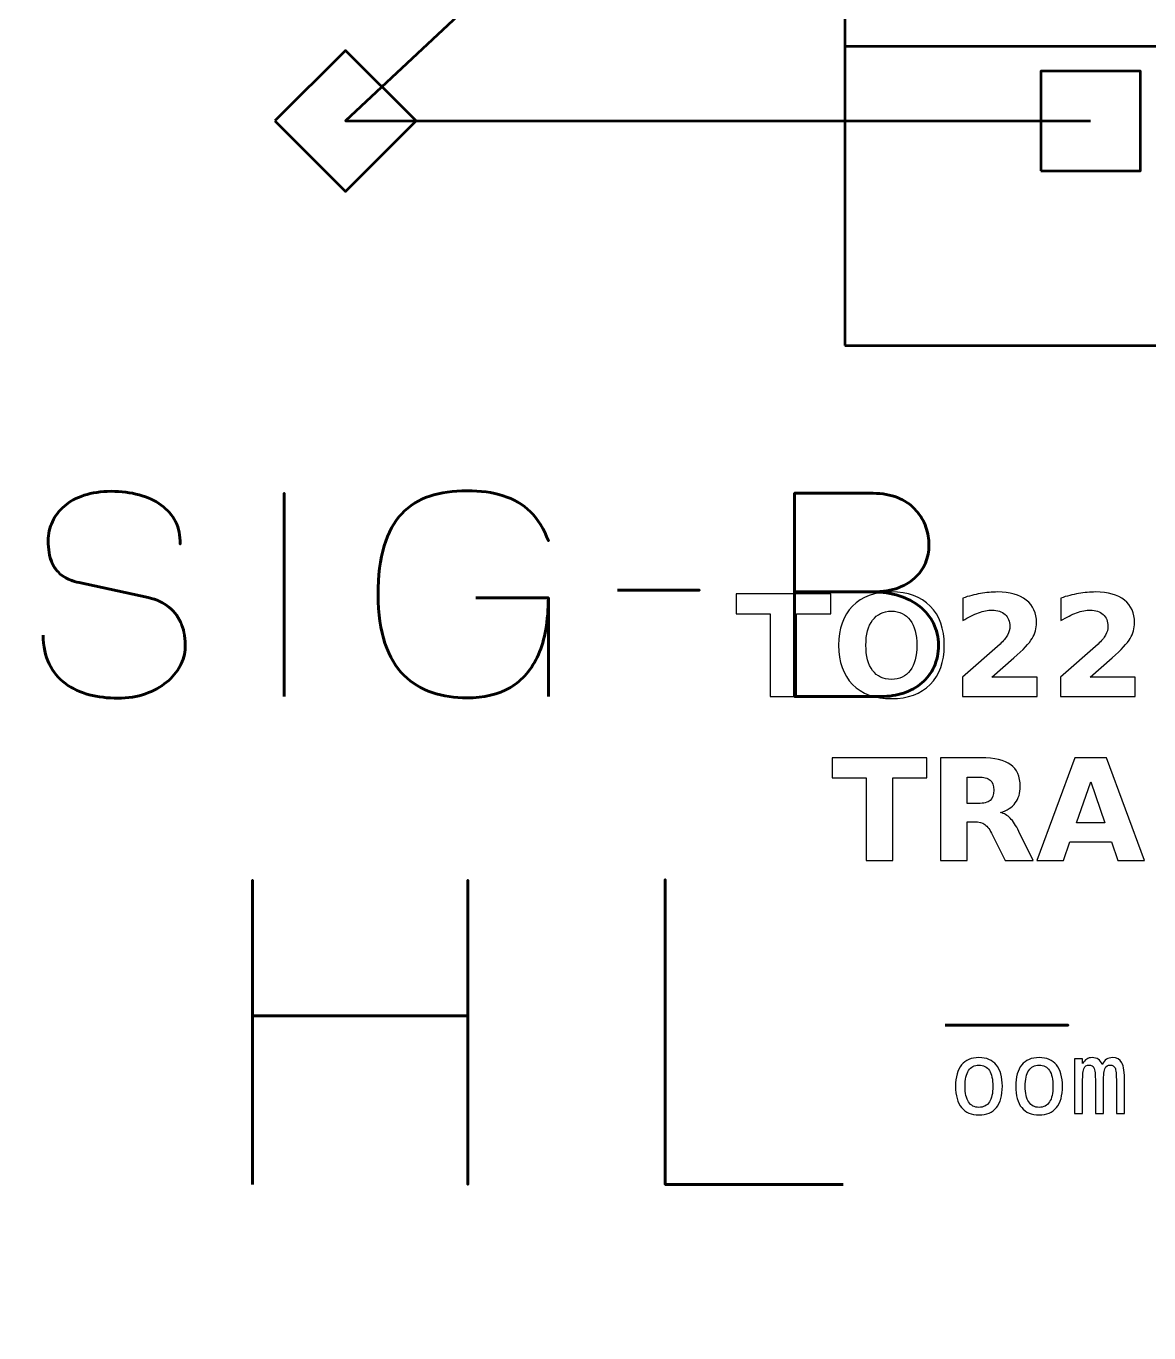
# Model space of a CAD drawing. Header units: centimetres. Extents: x -22.1 to 1.1, y -17.5 to -11.2.
# Drawn here: x -20.82 to -19.696, y -16.064 to -14.755 of the extents above; entities that cross this region are included whole.
import ezdxf

# ---------------------------------------------------------------- set-up
doc = ezdxf.new("R2010")
doc.units = ezdxf.units.CM
doc.header["$MEASUREMENT"] = 0
doc.layers.add('Layer 1', color=7, linetype='Continuous')

msp = doc.modelspace()

# ---------------------------------------------------------------- linework, layer by layer
at = {"layer": 'Layer 1', "lineweight": 53}
for points in [[(-20.00002, -15.075), (-19.00002, -15.075), (-19.00002, -14.625), (-20.00002, -14.625), (-20.00002, -15.075)], [(-19.804, -14.90001), (-19.704, -14.90001), (-19.704, -14.80001), (-19.804, -14.80001), (-19.804, -14.90001)]]:
    msp.add_lwpolyline(points, close=True, dxfattribs=at)
at = {"layer": 'Layer 1', "color": 253, "lineweight": 53}
for points, knots in [([(-22.15, -17), (-22.15, -17), (-22.15, -12.7), (-22.15, -12.7), (-22.15, -12.7), (-22.15, -12.42391), (-21.92609, -12.2), (-21.65, -12.2), (-21.65, -12.2), (-21.65, -12.2), (-17.35, -12.2), (-17.35, -12.2), (-17.35, -12.2), (-17.07391, -12.2), (-16.85, -12.42391), (-16.85, -12.7), (-16.85, -12.7), (-16.85, -12.7), (-16.85, -17), (-16.85, -17), (-16.85, -17), (-16.85, -17.27609), (-17.07391, -17.5), (-17.35, -17.5), (-17.35, -17.5), (-17.35, -17.5), (-21.65, -17.5), (-21.65, -17.5), (-21.65, -17.5), (-21.92609, -17.5), (-22.15, -17.27609), (-22.15, -17)], [0, 0, 0, 0, 0.125, 0.125, 0.125, 0.125, 0.25, 0.25, 0.25, 0.25, 0.375, 0.375, 0.375, 0.375, 0.5, 0.5, 0.5, 0.5, 0.625, 0.625, 0.625, 0.625, 0.75, 0.75, 0.75, 0.75, 0.875, 0.875, 0.875, 0.875, 1, 1, 1, 1]), ([(-20.57071, -14.84999), (-20.57071, -14.84999), (-20.5, -14.77928), (-20.5, -14.77928), (-20.5, -14.77928), (-20.5, -14.77928), (-20.42929, -14.84999), (-20.42929, -14.84999), (-20.42929, -14.84999), (-20.42929, -14.84999), (-20.5, -14.9207), (-20.5, -14.9207), (-20.5, -14.9207), (-20.5, -14.9207), (-20.57071, -14.84999), (-20.57071, -14.84999)], [0, 0, 0, 0, 0.25, 0.25, 0.25, 0.25, 0.5, 0.5, 0.5, 0.5, 0.75, 0.75, 0.75, 0.75, 1, 1, 1, 1]), ([(-20.8026, -15.3648), (-20.80251, -15.37604), (-20.80053, -15.38568), (-20.79658, -15.39372), (-20.79658, -15.39372), (-20.79268, -15.40172), (-20.78722, -15.40826), (-20.78035, -15.41334), (-20.78035, -15.41334), (-20.77344, -15.41837), (-20.76549, -15.42209), (-20.7565, -15.42449), (-20.7565, -15.42449), (-20.74757, -15.42684), (-20.73797, -15.42801), (-20.72781, -15.42801), (-20.72781, -15.42801), (-20.71756, -15.42797), (-20.70834, -15.42646), (-20.70011, -15.42359), (-20.70011, -15.42359), (-20.69192, -15.42072), (-20.68491, -15.41687), (-20.67903, -15.41202), (-20.67903, -15.41202), (-20.6732, -15.40718), (-20.66869, -15.40177), (-20.66549, -15.39575), (-20.66549, -15.39575), (-20.66229, -15.38973), (-20.6606, -15.38356), (-20.66036, -15.37721), (-20.66036, -15.37721), (-20.66008, -15.36889), (-20.6613, -15.36127), (-20.66398, -15.3544), (-20.66398, -15.3544), (-20.66666, -15.34753), (-20.6708, -15.3418), (-20.6764, -15.33709), (-20.6764, -15.33709), (-20.68195, -15.33239), (-20.68896, -15.3291), (-20.69733, -15.32726), (-20.69733, -15.32726), (-20.69733, -15.32726), (-20.76648, -15.3123), (-20.76648, -15.3123), (-20.76648, -15.3123), (-20.77297, -15.31094), (-20.77856, -15.30863), (-20.78317, -15.30544), (-20.78317, -15.30544), (-20.78778, -15.30219), (-20.79136, -15.29772), (-20.7938, -15.29198), (-20.7938, -15.29198), (-20.79625, -15.28629), (-20.79752, -15.27905), (-20.79752, -15.27025), (-20.79752, -15.27025), (-20.79752, -15.26357), (-20.79616, -15.25727), (-20.79338, -15.25134), (-20.79338, -15.25134), (-20.79065, -15.24542), (-20.78661, -15.2402), (-20.78129, -15.23559), (-20.78129, -15.23559), (-20.77598, -15.23102), (-20.76939, -15.22745), (-20.76158, -15.22486), (-20.76158, -15.22486), (-20.75373, -15.22223), (-20.74475, -15.22091), (-20.73459, -15.22086), (-20.73459, -15.22086), (-20.72438, -15.22086), (-20.71502, -15.22204), (-20.70646, -15.22439), (-20.70646, -15.22439), (-20.69794, -15.22674), (-20.69056, -15.23013), (-20.68435, -15.23465), (-20.68435, -15.23465), (-20.67814, -15.23916), (-20.67334, -15.24471), (-20.67005, -15.2512), (-20.67005, -15.2512), (-20.66676, -15.25774), (-20.66521, -15.26522), (-20.66544, -15.27364), (-20.66544, -15.27364), (-20.66521, -15.26522), (-20.66676, -15.25774), (-20.67005, -15.2512), (-20.67005, -15.2512), (-20.67334, -15.24471), (-20.67814, -15.23916), (-20.68435, -15.23465), (-20.68435, -15.23465), (-20.69056, -15.23013), (-20.69794, -15.22674), (-20.70646, -15.22439), (-20.70646, -15.22439), (-20.71502, -15.22204), (-20.72438, -15.22086), (-20.73459, -15.22086), (-20.73459, -15.22086), (-20.74475, -15.22091), (-20.75373, -15.22223), (-20.76158, -15.22486), (-20.76158, -15.22486), (-20.76939, -15.22745), (-20.77598, -15.23102), (-20.78129, -15.23559), (-20.78129, -15.23559), (-20.78661, -15.2402), (-20.79065, -15.24542), (-20.79338, -15.25134), (-20.79338, -15.25134), (-20.79616, -15.25727), (-20.79752, -15.26357), (-20.79752, -15.27025), (-20.79752, -15.27025), (-20.79752, -15.27905), (-20.7963, -15.28629), (-20.79395, -15.29194), (-20.79395, -15.29194), (-20.79155, -15.29763), (-20.78802, -15.30205), (-20.78341, -15.30529), (-20.78341, -15.30529), (-20.7788, -15.30849), (-20.77316, -15.31084), (-20.76648, -15.3123), (-20.76648, -15.3123), (-20.76648, -15.3123), (-20.69733, -15.32726), (-20.69733, -15.32726), (-20.69733, -15.32726), (-20.68877, -15.3291), (-20.68172, -15.33239), (-20.67617, -15.33709), (-20.67617, -15.33709), (-20.67057, -15.3418), (-20.66648, -15.34753), (-20.66384, -15.3544), (-20.66384, -15.3544), (-20.66126, -15.36127), (-20.66008, -15.36889), (-20.66036, -15.37721), (-20.66036, -15.37721), (-20.6606, -15.38356), (-20.66229, -15.38973), (-20.66549, -15.39575), (-20.66549, -15.39575), (-20.66869, -15.40177), (-20.6732, -15.40718), (-20.67903, -15.41202), (-20.67903, -15.41202), (-20.68491, -15.41687), (-20.69192, -15.42072), (-20.70011, -15.42359), (-20.70011, -15.42359), (-20.70834, -15.42646), (-20.71756, -15.42797), (-20.72781, -15.42801), (-20.72781, -15.42801), (-20.73797, -15.42801), (-20.74757, -15.42684), (-20.7565, -15.42449), (-20.7565, -15.42449), (-20.76549, -15.42209), (-20.77344, -15.41837), (-20.78035, -15.41334), (-20.78035, -15.41334), (-20.78722, -15.40826), (-20.79268, -15.40172), (-20.79658, -15.39372), (-20.79658, -15.39372), (-20.80053, -15.38568), (-20.80251, -15.37604), (-20.8026, -15.3648)], [0, 0, 0, 0, 0.0217391, 0.0217391, 0.0217391, 0.0217391, 0.0434783, 0.0434783, 0.0434783, 0.0434783, 0.0652174, 0.0652174, 0.0652174, 0.0652174, 0.0869565, 0.0869565, 0.0869565, 0.0869565, 0.1086957, 0.1086957, 0.1086957, 0.1086957, 0.1304348, 0.1304348, 0.1304348, 0.1304348, 0.1521739, 0.1521739, 0.1521739, 0.1521739, 0.173913, 0.173913, 0.173913, 0.173913, 0.1956522, 0.1956522, 0.1956522, 0.1956522, 0.2173913, 0.2173913, 0.2173913, 0.2173913, 0.2391304, 0.2391304, 0.2391304, 0.2391304, 0.2608696, 0.2608696, 0.2608696, 0.2608696, 0.2826087, 0.2826087, 0.2826087, 0.2826087, 0.3043478, 0.3043478, 0.3043478, 0.3043478, 0.326087, 0.326087, 0.326087, 0.326087, 0.3478261, 0.3478261, 0.3478261, 0.3478261, 0.3695652, 0.3695652, 0.3695652, 0.3695652, 0.3913043, 0.3913043, 0.3913043, 0.3913043, 0.4130435, 0.4130435, 0.4130435, 0.4130435, 0.4347826, 0.4347826, 0.4347826, 0.4347826, 0.4565217, 0.4565217, 0.4565217, 0.4565217, 0.4782609, 0.4782609, 0.4782609, 0.4782609, 0.5, 0.5, 0.5, 0.5, 0.5217391, 0.5217391, 0.5217391, 0.5217391, 0.5434783, 0.5434783, 0.5434783, 0.5434783, 0.5652174, 0.5652174, 0.5652174, 0.5652174, 0.5869565, 0.5869565, 0.5869565, 0.5869565, 0.6086957, 0.6086957, 0.6086957, 0.6086957, 0.6304348, 0.6304348, 0.6304348, 0.6304348, 0.6521739, 0.6521739, 0.6521739, 0.6521739, 0.673913, 0.673913, 0.673913, 0.673913, 0.6956522, 0.6956522, 0.6956522, 0.6956522, 0.7173913, 0.7173913, 0.7173913, 0.7173913, 0.7391304, 0.7391304, 0.7391304, 0.7391304, 0.7608696, 0.7608696, 0.7608696, 0.7608696, 0.7826087, 0.7826087, 0.7826087, 0.7826087, 0.8043478, 0.8043478, 0.8043478, 0.8043478, 0.826087, 0.826087, 0.826087, 0.826087, 0.8478261, 0.8478261, 0.8478261, 0.8478261, 0.8695652, 0.8695652, 0.8695652, 0.8695652, 0.8913043, 0.8913043, 0.8913043, 0.8913043, 0.9130435, 0.9130435, 0.9130435, 0.9130435, 0.9347826, 0.9347826, 0.9347826, 0.9347826, 0.9565217, 0.9565217, 0.9565217, 0.9565217, 0.9782609, 0.9782609, 0.9782609, 0.9782609, 1, 1, 1, 1]), ([(-20.5613, -15.42632), (-20.5613, -15.42632), (-20.5613, -15.22284), (-20.5613, -15.22284), (-20.5613, -15.22284), (-20.5613, -15.22284), (-20.5613, -15.42632), (-20.5613, -15.42632)], [0, 0, 0, 0, 0.5, 0.5, 0.5, 0.5, 1, 1, 1, 1]), ([(-20.36939, -15.32754), (-20.36939, -15.32754), (-20.29686, -15.32754), (-20.29686, -15.32754), (-20.29686, -15.32754), (-20.29695, -15.35064), (-20.30025, -15.36959), (-20.30683, -15.38436), (-20.30683, -15.38436), (-20.31342, -15.39918), (-20.32273, -15.41009), (-20.33486, -15.41719), (-20.33486, -15.41719), (-20.347, -15.42425), (-20.36139, -15.42778), (-20.37814, -15.42773), (-20.37814, -15.42773), (-20.3907, -15.42778), (-20.40236, -15.42604), (-20.41313, -15.42242), (-20.41313, -15.42242), (-20.42391, -15.41884), (-20.43336, -15.41301), (-20.44145, -15.40497), (-20.44145, -15.40497), (-20.44954, -15.39692), (-20.45589, -15.38629), (-20.46041, -15.37307), (-20.46041, -15.37307), (-20.46492, -15.35986), (-20.46723, -15.34363), (-20.46732, -15.32444), (-20.46732, -15.32444), (-20.46727, -15.30515), (-20.46525, -15.28888), (-20.46125, -15.27552), (-20.46125, -15.27552), (-20.45721, -15.26221), (-20.45137, -15.25148), (-20.44366, -15.24335), (-20.44366, -15.24335), (-20.43599, -15.23526), (-20.42663, -15.22938), (-20.41563, -15.22571), (-20.41563, -15.22571), (-20.40462, -15.22204), (-20.39216, -15.22025), (-20.37814, -15.2203), (-20.37814, -15.2203), (-20.36483, -15.22025), (-20.35288, -15.2219), (-20.34225, -15.22524), (-20.34225, -15.22524), (-20.33162, -15.22858), (-20.32249, -15.23394), (-20.31487, -15.24132), (-20.31487, -15.24132), (-20.30721, -15.24871), (-20.30123, -15.25845), (-20.29686, -15.27053), (-20.29686, -15.27053), (-20.30123, -15.25845), (-20.30721, -15.24871), (-20.31487, -15.24132), (-20.31487, -15.24132), (-20.32249, -15.23394), (-20.33162, -15.22858), (-20.34225, -15.22524), (-20.34225, -15.22524), (-20.35288, -15.2219), (-20.36483, -15.22025), (-20.37814, -15.2203), (-20.37814, -15.2203), (-20.39216, -15.22025), (-20.40462, -15.22204), (-20.41563, -15.22571), (-20.41563, -15.22571), (-20.42663, -15.22938), (-20.43599, -15.23526), (-20.44366, -15.24335), (-20.44366, -15.24335), (-20.45137, -15.25148), (-20.45721, -15.26221), (-20.46125, -15.27552), (-20.46125, -15.27552), (-20.46525, -15.28888), (-20.46727, -15.30515), (-20.46732, -15.32444), (-20.46732, -15.32444), (-20.46723, -15.34363), (-20.46492, -15.35986), (-20.46041, -15.37307), (-20.46041, -15.37307), (-20.45589, -15.38629), (-20.44954, -15.39692), (-20.44145, -15.40497), (-20.44145, -15.40497), (-20.43336, -15.41301), (-20.42391, -15.41884), (-20.41313, -15.42242), (-20.41313, -15.42242), (-20.40236, -15.42604), (-20.3907, -15.42778), (-20.37814, -15.42773), (-20.37814, -15.42773), (-20.36139, -15.42778), (-20.347, -15.42425), (-20.33486, -15.41719), (-20.33486, -15.41719), (-20.32273, -15.41009), (-20.31342, -15.39918), (-20.30683, -15.38436), (-20.30683, -15.38436), (-20.30025, -15.36959), (-20.29695, -15.35064), (-20.29686, -15.32754), (-20.29686, -15.32754), (-20.29686, -15.32754), (-20.36939, -15.32754), (-20.36939, -15.32754)], [0, 0, 0, 0, 0.0333333, 0.0333333, 0.0333333, 0.0333333, 0.0666667, 0.0666667, 0.0666667, 0.0666667, 0.1, 0.1, 0.1, 0.1, 0.1333333, 0.1333333, 0.1333333, 0.1333333, 0.1666667, 0.1666667, 0.1666667, 0.1666667, 0.2, 0.2, 0.2, 0.2, 0.2333333, 0.2333333, 0.2333333, 0.2333333, 0.2666667, 0.2666667, 0.2666667, 0.2666667, 0.3, 0.3, 0.3, 0.3, 0.3333333, 0.3333333, 0.3333333, 0.3333333, 0.3666667, 0.3666667, 0.3666667, 0.3666667, 0.4, 0.4, 0.4, 0.4, 0.4333333, 0.4333333, 0.4333333, 0.4333333, 0.4666667, 0.4666667, 0.4666667, 0.4666667, 0.5, 0.5, 0.5, 0.5, 0.5333333, 0.5333333, 0.5333333, 0.5333333, 0.5666667, 0.5666667, 0.5666667, 0.5666667, 0.6, 0.6, 0.6, 0.6, 0.6333333, 0.6333333, 0.6333333, 0.6333333, 0.6666667, 0.6666667, 0.6666667, 0.6666667, 0.7, 0.7, 0.7, 0.7, 0.7333333, 0.7333333, 0.7333333, 0.7333333, 0.7666667, 0.7666667, 0.7666667, 0.7666667, 0.8, 0.8, 0.8, 0.8, 0.8333333, 0.8333333, 0.8333333, 0.8333333, 0.8666667, 0.8666667, 0.8666667, 0.8666667, 0.9, 0.9, 0.9, 0.9, 0.9333333, 0.9333333, 0.9333333, 0.9333333, 0.9666667, 0.9666667, 0.9666667, 0.9666667, 1, 1, 1, 1]), ([(-20.05049, -15.32162), (-20.05049, -15.32162), (-19.97232, -15.32162), (-19.97232, -15.32162), (-19.97232, -15.32162), (-19.96216, -15.32157), (-19.9535, -15.32016), (-19.94621, -15.31738), (-19.94621, -15.31738), (-19.93897, -15.31465), (-19.93309, -15.31094), (-19.92852, -15.30628), (-19.92852, -15.30628), (-19.92396, -15.30163), (-19.92067, -15.29636), (-19.9186, -15.29053), (-19.9186, -15.29053), (-19.91658, -15.28474), (-19.91564, -15.27872), (-19.91587, -15.27251), (-19.91587, -15.27251), (-19.91615, -15.2663), (-19.91747, -15.26028), (-19.91982, -15.2544), (-19.91982, -15.2544), (-19.92213, -15.24852), (-19.92561, -15.24321), (-19.93017, -15.23846), (-19.93017, -15.23846), (-19.93473, -15.2337), (-19.94042, -15.22994), (-19.94734, -15.22717), (-19.94734, -15.22717), (-19.95425, -15.22434), (-19.96239, -15.22289), (-19.97175, -15.22284), (-19.97175, -15.22284), (-19.97175, -15.22284), (-20.05049, -15.22284), (-20.05049, -15.22284), (-20.05049, -15.22284), (-20.05049, -15.22284), (-20.05049, -15.42632), (-20.05049, -15.42632), (-20.05049, -15.42632), (-20.05049, -15.42632), (-19.96385, -15.42632), (-19.96385, -15.42632), (-19.96385, -15.42632), (-19.95576, -15.42632), (-19.94823, -15.42514), (-19.94127, -15.42284), (-19.94127, -15.42284), (-19.93431, -15.42049), (-19.92824, -15.41715), (-19.92297, -15.41268), (-19.92297, -15.41268), (-19.91775, -15.40826), (-19.91366, -15.4029), (-19.91074, -15.39655), (-19.91074, -15.39655), (-19.90783, -15.3902), (-19.90632, -15.383), (-19.90628, -15.37496), (-19.90628, -15.37496), (-19.90646, -15.36687), (-19.90816, -15.35957), (-19.9114, -15.35304), (-19.9114, -15.35304), (-19.91465, -15.3465), (-19.91916, -15.3409), (-19.925, -15.3362), (-19.925, -15.3362), (-19.93083, -15.33154), (-19.93779, -15.32792), (-19.94579, -15.32543), (-19.94579, -15.32543), (-19.95378, -15.32293), (-19.96263, -15.32166), (-19.97232, -15.32162), (-19.97232, -15.32162), (-19.96263, -15.32166), (-19.95378, -15.32293), (-19.94579, -15.32543), (-19.94579, -15.32543), (-19.93779, -15.32792), (-19.93083, -15.33154), (-19.925, -15.3362), (-19.925, -15.3362), (-19.91916, -15.3409), (-19.91465, -15.3465), (-19.9114, -15.35304), (-19.9114, -15.35304), (-19.90816, -15.35957), (-19.90646, -15.36687), (-19.90628, -15.37496), (-19.90628, -15.37496), (-19.90632, -15.383), (-19.90783, -15.3902), (-19.91074, -15.39655), (-19.91074, -15.39655), (-19.91366, -15.4029), (-19.91775, -15.40826), (-19.92297, -15.41268), (-19.92297, -15.41268), (-19.92824, -15.41715), (-19.93431, -15.42049), (-19.94127, -15.42284), (-19.94127, -15.42284), (-19.94823, -15.42514), (-19.95576, -15.42632), (-19.96385, -15.42632), (-19.96385, -15.42632), (-19.96385, -15.42632), (-20.05049, -15.42632), (-20.05049, -15.42632), (-20.05049, -15.42632), (-20.05049, -15.42632), (-20.05049, -15.22284), (-20.05049, -15.22284), (-20.05049, -15.22284), (-20.05049, -15.22284), (-19.97175, -15.22284), (-19.97175, -15.22284), (-19.97175, -15.22284), (-19.96239, -15.22289), (-19.95425, -15.22434), (-19.94734, -15.22717), (-19.94734, -15.22717), (-19.94042, -15.22994), (-19.93473, -15.2337), (-19.93017, -15.23846), (-19.93017, -15.23846), (-19.92561, -15.24321), (-19.92213, -15.24852), (-19.91982, -15.2544), (-19.91982, -15.2544), (-19.91747, -15.26028), (-19.91615, -15.2663), (-19.91587, -15.27251), (-19.91587, -15.27251), (-19.91564, -15.27872), (-19.91658, -15.28474), (-19.9186, -15.29053), (-19.9186, -15.29053), (-19.92067, -15.29636), (-19.92396, -15.30163), (-19.92852, -15.30628), (-19.92852, -15.30628), (-19.93309, -15.31094), (-19.93897, -15.31465), (-19.94621, -15.31738), (-19.94621, -15.31738), (-19.9535, -15.32016), (-19.96216, -15.32157), (-19.97232, -15.32162), (-19.97232, -15.32162), (-19.97232, -15.32162), (-20.05049, -15.32162), (-20.05049, -15.32162)], [0, 0, 0, 0, 0.025, 0.025, 0.025, 0.025, 0.05, 0.05, 0.05, 0.05, 0.075, 0.075, 0.075, 0.075, 0.1, 0.1, 0.1, 0.1, 0.125, 0.125, 0.125, 0.125, 0.15, 0.15, 0.15, 0.15, 0.175, 0.175, 0.175, 0.175, 0.2, 0.2, 0.2, 0.2, 0.225, 0.225, 0.225, 0.225, 0.25, 0.25, 0.25, 0.25, 0.275, 0.275, 0.275, 0.275, 0.3, 0.3, 0.3, 0.3, 0.325, 0.325, 0.325, 0.325, 0.35, 0.35, 0.35, 0.35, 0.375, 0.375, 0.375, 0.375, 0.4, 0.4, 0.4, 0.4, 0.425, 0.425, 0.425, 0.425, 0.45, 0.45, 0.45, 0.45, 0.475, 0.475, 0.475, 0.475, 0.5, 0.5, 0.5, 0.5, 0.525, 0.525, 0.525, 0.525, 0.55, 0.55, 0.55, 0.55, 0.575, 0.575, 0.575, 0.575, 0.6, 0.6, 0.6, 0.6, 0.625, 0.625, 0.625, 0.625, 0.65, 0.65, 0.65, 0.65, 0.675, 0.675, 0.675, 0.675, 0.7, 0.7, 0.7, 0.7, 0.725, 0.725, 0.725, 0.725, 0.75, 0.75, 0.75, 0.75, 0.775, 0.775, 0.775, 0.775, 0.8, 0.8, 0.8, 0.8, 0.825, 0.825, 0.825, 0.825, 0.85, 0.85, 0.85, 0.85, 0.875, 0.875, 0.875, 0.875, 0.9, 0.9, 0.9, 0.9, 0.925, 0.925, 0.925, 0.925, 0.95, 0.95, 0.95, 0.95, 0.975, 0.975, 0.975, 0.975, 1, 1, 1, 1]), ([(-20.22772, -15.31992), (-20.22772, -15.31992), (-20.14559, -15.31992), (-20.14559, -15.31992), (-20.14559, -15.31992), (-20.14559, -15.31992), (-20.22772, -15.31992), (-20.22772, -15.31992)], [0, 0, 0, 0, 0.5, 0.5, 0.5, 0.5, 1, 1, 1, 1]), ([(-20.29686, -15.42632), (-20.29686, -15.42632), (-20.29686, -15.32754), (-20.29686, -15.32754), (-20.29686, -15.32754), (-20.29686, -15.32754), (-20.29686, -15.42632), (-20.29686, -15.42632)], [0, 0, 0, 0, 0.5, 0.5, 0.5, 0.5, 1, 1, 1, 1]), ([(-20.59303, -15.91494), (-20.59303, -15.91494), (-20.59303, -15.74603), (-20.59303, -15.74603), (-20.59303, -15.74603), (-20.59303, -15.74603), (-20.37756, -15.74603), (-20.37756, -15.74603), (-20.37756, -15.74603), (-20.37756, -15.74603), (-20.37756, -15.91494), (-20.37756, -15.91494), (-20.37756, -15.91494), (-20.37756, -15.91494), (-20.37756, -15.61014), (-20.37756, -15.61014), (-20.37756, -15.61014), (-20.37756, -15.61014), (-20.37756, -15.74603), (-20.37756, -15.74603), (-20.37756, -15.74603), (-20.37756, -15.74603), (-20.59303, -15.74603), (-20.59303, -15.74603), (-20.59303, -15.74603), (-20.59303, -15.74603), (-20.59303, -15.61014), (-20.59303, -15.61014), (-20.59303, -15.61014), (-20.59303, -15.61014), (-20.59303, -15.91494), (-20.59303, -15.91494)], [0, 0, 0, 0, 0.125, 0.125, 0.125, 0.125, 0.25, 0.25, 0.25, 0.25, 0.375, 0.375, 0.375, 0.375, 0.5, 0.5, 0.5, 0.5, 0.625, 0.625, 0.625, 0.625, 0.75, 0.75, 0.75, 0.75, 0.875, 0.875, 0.875, 0.875, 1, 1, 1, 1]), ([(-20.00164, -15.91494), (-20.00164, -15.91494), (-20.17986, -15.91494), (-20.17986, -15.91494), (-20.17986, -15.91494), (-20.17986, -15.91494), (-20.17986, -15.60972), (-20.17986, -15.60972), (-20.17986, -15.60972), (-20.17986, -15.60972), (-20.17986, -15.91494), (-20.17986, -15.91494), (-20.17986, -15.91494), (-20.17986, -15.91494), (-20.00164, -15.91494), (-20.00164, -15.91494)], [0, 0, 0, 0, 0.25, 0.25, 0.25, 0.25, 0.5, 0.5, 0.5, 0.5, 0.75, 0.75, 0.75, 0.75, 1, 1, 1, 1]), ([(-19.89962, -15.75534), (-19.89962, -15.75534), (-19.77643, -15.75534), (-19.77643, -15.75534), (-19.77643, -15.75534), (-19.77643, -15.75534), (-19.89962, -15.75534), (-19.89962, -15.75534)], [0, 0, 0, 0, 0.5, 0.5, 0.5, 0.5, 1, 1, 1, 1])]:
    msp.add_open_spline(points, degree=3, knots=knots, dxfattribs=at)
at = {"layer": 'Layer 1', "color": 1, "lineweight": 53}
msp.add_open_spline([(-20.36679, -14.72499), (-20.36679, -14.72499), (-20.5, -14.84999), (-20.5, -14.84999), (-20.5, -14.84999), (-20.5, -14.84999), (-19.754, -14.85001), (-19.754, -14.85001)], degree=3, knots=[0, 0, 0, 0, 0.5, 0.5, 0.5, 0.5, 1, 1, 1, 1], dxfattribs=at)
at = {"layer": 'Layer 1', "lineweight": 53}
msp.add_open_spline([(-20.00002, -14.775), (-20.00002, -14.775), (-19.00002, -14.775), (-19.00002, -14.775)], degree=3, dxfattribs=at)
at = {"layer": 'Layer 1', "color": 250}
for points, knots in [([(-19.95348, -15.32166), (-19.93695, -15.32166), (-19.92399, -15.32639), (-19.91463, -15.33587), (-19.91463, -15.33587), (-19.90525, -15.34532), (-19.90057, -15.35837), (-19.90057, -15.37505), (-19.90057, -15.37505), (-19.90057, -15.39168), (-19.90525, -15.40473), (-19.91463, -15.41418), (-19.91463, -15.41418), (-19.92399, -15.42366), (-19.93695, -15.42839), (-19.95348, -15.42839), (-19.95348, -15.42839), (-19.96997, -15.42839), (-19.9829, -15.42366), (-19.99231, -15.41418), (-19.99231, -15.41418), (-20.00169, -15.40473), (-20.0064, -15.39168), (-20.0064, -15.37505), (-20.0064, -15.37505), (-20.0064, -15.35837), (-20.00169, -15.34532), (-19.99231, -15.33587), (-19.99231, -15.33587), (-19.9829, -15.32639), (-19.96997, -15.32166), (-19.95348, -15.32166)], [0, 0, 0, 0, 0.125, 0.125, 0.125, 0.125, 0.25, 0.25, 0.25, 0.25, 0.375, 0.375, 0.375, 0.375, 0.5, 0.5, 0.5, 0.5, 0.625, 0.625, 0.625, 0.625, 0.75, 0.75, 0.75, 0.75, 0.875, 0.875, 0.875, 0.875, 1, 1, 1, 1]), ([(-19.8528, -15.40689), (-19.8528, -15.40689), (-19.80752, -15.40689), (-19.80752, -15.40689), (-19.80752, -15.40689), (-19.80752, -15.40689), (-19.80752, -15.42639), (-19.80752, -15.42639), (-19.80752, -15.42639), (-19.80752, -15.42639), (-19.88229, -15.42639), (-19.88229, -15.42639), (-19.88229, -15.42639), (-19.88229, -15.42639), (-19.88229, -15.40689), (-19.88229, -15.40689), (-19.88229, -15.40689), (-19.88229, -15.40689), (-19.84473, -15.37376), (-19.84473, -15.37376), (-19.84473, -15.37376), (-19.84137, -15.37072), (-19.8389, -15.36776), (-19.8373, -15.36487), (-19.8373, -15.36487), (-19.83568, -15.36197), (-19.83488, -15.35896), (-19.83488, -15.35583), (-19.83488, -15.35583), (-19.83488, -15.35101), (-19.8365, -15.34713), (-19.83974, -15.34419), (-19.83974, -15.34419), (-19.84297, -15.34125), (-19.84727, -15.3398), (-19.85266, -15.3398), (-19.85266, -15.3398), (-19.85679, -15.3398), (-19.86131, -15.34069), (-19.86623, -15.34245), (-19.86623, -15.34245), (-19.87114, -15.34422), (-19.87641, -15.34685), (-19.88201, -15.35033), (-19.88201, -15.35033), (-19.88201, -15.35033), (-19.88201, -15.32773), (-19.88201, -15.32773), (-19.88201, -15.32773), (-19.87603, -15.32576), (-19.87013, -15.32425), (-19.8643, -15.32322), (-19.8643, -15.32322), (-19.85846, -15.32218), (-19.85275, -15.32166), (-19.84713, -15.32166), (-19.84713, -15.32166), (-19.83483, -15.32166), (-19.82526, -15.32437), (-19.81844, -15.3298), (-19.81844, -15.3298), (-19.81162, -15.33521), (-19.80821, -15.34276), (-19.80821, -15.35247), (-19.80821, -15.35247), (-19.80821, -15.35807), (-19.80966, -15.36329), (-19.81256, -15.36814), (-19.81256, -15.36814), (-19.81545, -15.37298), (-19.82154, -15.37947), (-19.83081, -15.38761), (-19.83081, -15.38761), (-19.83081, -15.38761), (-19.8528, -15.40689), (-19.8528, -15.40689)], [0, 0, 0, 0, 0.0526316, 0.0526316, 0.0526316, 0.0526316, 0.1052632, 0.1052632, 0.1052632, 0.1052632, 0.1578947, 0.1578947, 0.1578947, 0.1578947, 0.2105263, 0.2105263, 0.2105263, 0.2105263, 0.2631579, 0.2631579, 0.2631579, 0.2631579, 0.3157895, 0.3157895, 0.3157895, 0.3157895, 0.3684211, 0.3684211, 0.3684211, 0.3684211, 0.4210526, 0.4210526, 0.4210526, 0.4210526, 0.4736842, 0.4736842, 0.4736842, 0.4736842, 0.5263158, 0.5263158, 0.5263158, 0.5263158, 0.5789474, 0.5789474, 0.5789474, 0.5789474, 0.6315789, 0.6315789, 0.6315789, 0.6315789, 0.6842105, 0.6842105, 0.6842105, 0.6842105, 0.7368421, 0.7368421, 0.7368421, 0.7368421, 0.7894737, 0.7894737, 0.7894737, 0.7894737, 0.8421053, 0.8421053, 0.8421053, 0.8421053, 0.8947368, 0.8947368, 0.8947368, 0.8947368, 0.9473684, 0.9473684, 0.9473684, 0.9473684, 1, 1, 1, 1]), ([(-19.75461, -15.40689), (-19.75461, -15.40689), (-19.70933, -15.40689), (-19.70933, -15.40689), (-19.70933, -15.40689), (-19.70933, -15.40689), (-19.70933, -15.42639), (-19.70933, -15.42639), (-19.70933, -15.42639), (-19.70933, -15.42639), (-19.7841, -15.42639), (-19.7841, -15.42639), (-19.7841, -15.42639), (-19.7841, -15.42639), (-19.7841, -15.40689), (-19.7841, -15.40689), (-19.7841, -15.40689), (-19.7841, -15.40689), (-19.74654, -15.37376), (-19.74654, -15.37376), (-19.74654, -15.37376), (-19.74318, -15.37072), (-19.74071, -15.36776), (-19.73911, -15.36487), (-19.73911, -15.36487), (-19.73749, -15.36197), (-19.73669, -15.35896), (-19.73669, -15.35583), (-19.73669, -15.35583), (-19.73669, -15.35101), (-19.73831, -15.34713), (-19.74155, -15.34419), (-19.74155, -15.34419), (-19.74478, -15.34125), (-19.74908, -15.3398), (-19.75447, -15.3398), (-19.75447, -15.3398), (-19.7586, -15.3398), (-19.76312, -15.34069), (-19.76804, -15.34245), (-19.76804, -15.34245), (-19.77295, -15.34422), (-19.77822, -15.34685), (-19.78382, -15.35033), (-19.78382, -15.35033), (-19.78382, -15.35033), (-19.78382, -15.32773), (-19.78382, -15.32773), (-19.78382, -15.32773), (-19.77784, -15.32576), (-19.77194, -15.32425), (-19.76611, -15.32322), (-19.76611, -15.32322), (-19.76027, -15.32218), (-19.75456, -15.32166), (-19.74894, -15.32166), (-19.74894, -15.32166), (-19.73664, -15.32166), (-19.72707, -15.32437), (-19.72025, -15.3298), (-19.72025, -15.3298), (-19.71343, -15.33521), (-19.71002, -15.34276), (-19.71002, -15.35247), (-19.71002, -15.35247), (-19.71002, -15.35807), (-19.71147, -15.36329), (-19.71437, -15.36814), (-19.71437, -15.36814), (-19.71726, -15.37298), (-19.72335, -15.37947), (-19.73262, -15.38761), (-19.73262, -15.38761), (-19.73262, -15.38761), (-19.75461, -15.40689), (-19.75461, -15.40689)], [0, 0, 0, 0, 0.0526316, 0.0526316, 0.0526316, 0.0526316, 0.1052632, 0.1052632, 0.1052632, 0.1052632, 0.1578947, 0.1578947, 0.1578947, 0.1578947, 0.2105263, 0.2105263, 0.2105263, 0.2105263, 0.2631579, 0.2631579, 0.2631579, 0.2631579, 0.3157895, 0.3157895, 0.3157895, 0.3157895, 0.3684211, 0.3684211, 0.3684211, 0.3684211, 0.4210526, 0.4210526, 0.4210526, 0.4210526, 0.4736842, 0.4736842, 0.4736842, 0.4736842, 0.5263158, 0.5263158, 0.5263158, 0.5263158, 0.5789474, 0.5789474, 0.5789474, 0.5789474, 0.6315789, 0.6315789, 0.6315789, 0.6315789, 0.6842105, 0.6842105, 0.6842105, 0.6842105, 0.7368421, 0.7368421, 0.7368421, 0.7368421, 0.7894737, 0.7894737, 0.7894737, 0.7894737, 0.8421053, 0.8421053, 0.8421053, 0.8421053, 0.8947368, 0.8947368, 0.8947368, 0.8947368, 0.9473684, 0.9473684, 0.9473684, 0.9473684, 1, 1, 1, 1]), ([(-20.10901, -15.32352), (-20.10901, -15.32352), (-20.01421, -15.32352), (-20.01421, -15.32352), (-20.01421, -15.32352), (-20.01421, -15.32352), (-20.01421, -15.34358), (-20.01421, -15.34358), (-20.01421, -15.34358), (-20.01421, -15.34358), (-20.04831, -15.34358), (-20.04831, -15.34358), (-20.04831, -15.34358), (-20.04831, -15.34358), (-20.04831, -15.42639), (-20.04831, -15.42639), (-20.04831, -15.42639), (-20.04831, -15.42639), (-20.07484, -15.42639), (-20.07484, -15.42639), (-20.07484, -15.42639), (-20.07484, -15.42639), (-20.07484, -15.34358), (-20.07484, -15.34358), (-20.07484, -15.34358), (-20.07484, -15.34358), (-20.10901, -15.34358), (-20.10901, -15.34358), (-20.10901, -15.34358), (-20.10901, -15.34358), (-20.10901, -15.32352), (-20.10901, -15.32352)], [0, 0, 0, 0, 0.125, 0.125, 0.125, 0.125, 0.25, 0.25, 0.25, 0.25, 0.375, 0.375, 0.375, 0.375, 0.5, 0.5, 0.5, 0.5, 0.625, 0.625, 0.625, 0.625, 0.75, 0.75, 0.75, 0.75, 0.875, 0.875, 0.875, 0.875, 1, 1, 1, 1]), ([(-19.95348, -15.34088), (-19.96157, -15.34088), (-19.96783, -15.34386), (-19.9723, -15.34984), (-19.9723, -15.34984), (-19.97674, -15.35581), (-19.97898, -15.36421), (-19.97898, -15.37505), (-19.97898, -15.37505), (-19.97898, -15.38587), (-19.97674, -15.39424), (-19.9723, -15.40021), (-19.9723, -15.40021), (-19.96783, -15.40619), (-19.96157, -15.40917), (-19.95348, -15.40917), (-19.95348, -15.40917), (-19.94534, -15.40917), (-19.93907, -15.40619), (-19.9346, -15.40021), (-19.9346, -15.40021), (-19.93015, -15.39424), (-19.92792, -15.38587), (-19.92792, -15.37505), (-19.92792, -15.37505), (-19.92792, -15.36421), (-19.93015, -15.35581), (-19.9346, -15.34984), (-19.9346, -15.34984), (-19.93907, -15.34386), (-19.94534, -15.34088), (-19.95348, -15.34088)], [0, 0, 0, 0, 0.125, 0.125, 0.125, 0.125, 0.25, 0.25, 0.25, 0.25, 0.375, 0.375, 0.375, 0.375, 0.5, 0.5, 0.5, 0.5, 0.625, 0.625, 0.625, 0.625, 0.75, 0.75, 0.75, 0.75, 0.875, 0.875, 0.875, 0.875, 1, 1, 1, 1]), ([(-20.01283, -15.48777), (-20.01283, -15.48777), (-19.91803, -15.48777), (-19.91803, -15.48777), (-19.91803, -15.48777), (-19.91803, -15.48777), (-19.91803, -15.50783), (-19.91803, -15.50783), (-19.91803, -15.50783), (-19.91803, -15.50783), (-19.95213, -15.50783), (-19.95213, -15.50783), (-19.95213, -15.50783), (-19.95213, -15.50783), (-19.95213, -15.59064), (-19.95213, -15.59064), (-19.95213, -15.59064), (-19.95213, -15.59064), (-19.97866, -15.59064), (-19.97866, -15.59064), (-19.97866, -15.59064), (-19.97866, -15.59064), (-19.97866, -15.50783), (-19.97866, -15.50783), (-19.97866, -15.50783), (-19.97866, -15.50783), (-20.01283, -15.50783), (-20.01283, -15.50783), (-20.01283, -15.50783), (-20.01283, -15.50783), (-20.01283, -15.48777), (-20.01283, -15.48777)], [0, 0, 0, 0, 0.125, 0.125, 0.125, 0.125, 0.25, 0.25, 0.25, 0.25, 0.375, 0.375, 0.375, 0.375, 0.5, 0.5, 0.5, 0.5, 0.625, 0.625, 0.625, 0.625, 0.75, 0.75, 0.75, 0.75, 0.875, 0.875, 0.875, 0.875, 1, 1, 1, 1]), ([(-19.87776, -15.55172), (-19.87776, -15.55172), (-19.87776, -15.59064), (-19.87776, -15.59064), (-19.87776, -15.59064), (-19.87776, -15.59064), (-19.90429, -15.59064), (-19.90429, -15.59064), (-19.90429, -15.59064), (-19.90429, -15.59064), (-19.90429, -15.48777), (-19.90429, -15.48777), (-19.90429, -15.48777), (-19.90429, -15.48777), (-19.86377, -15.48777), (-19.86377, -15.48777), (-19.86377, -15.48777), (-19.85022, -15.48777), (-19.84027, -15.49005), (-19.83397, -15.49459), (-19.83397, -15.49459), (-19.82765, -15.49913), (-19.82449, -15.50633), (-19.82449, -15.51616), (-19.82449, -15.51616), (-19.82449, -15.52295), (-19.82614, -15.52855), (-19.82941, -15.5329), (-19.82941, -15.5329), (-19.8327, -15.53728), (-19.83766, -15.5405), (-19.84427, -15.54255), (-19.84427, -15.54255), (-19.84065, -15.54339), (-19.83738, -15.54525), (-19.83451, -15.54817), (-19.83451, -15.54817), (-19.83164, -15.55108), (-19.82875, -15.5555), (-19.82581, -15.56143), (-19.82581, -15.56143), (-19.82581, -15.56143), (-19.81139, -15.59064), (-19.81139, -15.59064), (-19.81139, -15.59064), (-19.81139, -15.59064), (-19.83966, -15.59064), (-19.83966, -15.59064), (-19.83966, -15.59064), (-19.83966, -15.59064), (-19.8522, -15.56508), (-19.8522, -15.56508), (-19.8522, -15.56508), (-19.85471, -15.55995), (-19.85728, -15.55642), (-19.85989, -15.55454), (-19.85989, -15.55454), (-19.86248, -15.55266), (-19.86593, -15.55172), (-19.87026, -15.55172), (-19.87026, -15.55172), (-19.87026, -15.55172), (-19.87776, -15.55172), (-19.87776, -15.55172)], [0, 0, 0, 0, 0.0625, 0.0625, 0.0625, 0.0625, 0.125, 0.125, 0.125, 0.125, 0.1875, 0.1875, 0.1875, 0.1875, 0.25, 0.25, 0.25, 0.25, 0.3125, 0.3125, 0.3125, 0.3125, 0.375, 0.375, 0.375, 0.375, 0.4375, 0.4375, 0.4375, 0.4375, 0.5, 0.5, 0.5, 0.5, 0.5625, 0.5625, 0.5625, 0.5625, 0.625, 0.625, 0.625, 0.625, 0.6875, 0.6875, 0.6875, 0.6875, 0.75, 0.75, 0.75, 0.75, 0.8125, 0.8125, 0.8125, 0.8125, 0.875, 0.875, 0.875, 0.875, 0.9375, 0.9375, 0.9375, 0.9375, 1, 1, 1, 1]), ([(-19.73322, -15.57192), (-19.73322, -15.57192), (-19.77471, -15.57192), (-19.77471, -15.57192), (-19.77471, -15.57192), (-19.77471, -15.57192), (-19.78125, -15.59064), (-19.78125, -15.59064), (-19.78125, -15.59064), (-19.78125, -15.59064), (-19.80792, -15.59064), (-19.80792, -15.59064), (-19.80792, -15.59064), (-19.80792, -15.59064), (-19.76982, -15.48777), (-19.76982, -15.48777), (-19.76982, -15.48777), (-19.76982, -15.48777), (-19.73819, -15.48777), (-19.73819, -15.48777), (-19.73819, -15.48777), (-19.73819, -15.48777), (-19.70009, -15.59064), (-19.70009, -15.59064), (-19.70009, -15.59064), (-19.70009, -15.59064), (-19.72676, -15.59064), (-19.72676, -15.59064), (-19.72676, -15.59064), (-19.72676, -15.59064), (-19.73322, -15.57192), (-19.73322, -15.57192)], [0, 0, 0, 0, 0.125, 0.125, 0.125, 0.125, 0.25, 0.25, 0.25, 0.25, 0.375, 0.375, 0.375, 0.375, 0.5, 0.5, 0.5, 0.5, 0.625, 0.625, 0.625, 0.625, 0.75, 0.75, 0.75, 0.75, 0.875, 0.875, 0.875, 0.875, 1, 1, 1, 1]), ([(-19.86659, -15.5334), (-19.86104, -15.5334), (-19.85704, -15.53236), (-19.85464, -15.53029), (-19.85464, -15.53029), (-19.85222, -15.52822), (-19.85102, -15.52481), (-19.85102, -15.52008), (-19.85102, -15.52008), (-19.85102, -15.5154), (-19.85222, -15.51204), (-19.85464, -15.51002), (-19.85464, -15.51002), (-19.85704, -15.508), (-19.86104, -15.50699), (-19.86659, -15.50699), (-19.86659, -15.50699), (-19.86659, -15.50699), (-19.87776, -15.50699), (-19.87776, -15.50699), (-19.87776, -15.50699), (-19.87776, -15.50699), (-19.87776, -15.5334), (-19.87776, -15.5334), (-19.87776, -15.5334), (-19.87776, -15.5334), (-19.86659, -15.5334), (-19.86659, -15.5334)], [0, 0, 0, 0, 0.1428571, 0.1428571, 0.1428571, 0.1428571, 0.2857143, 0.2857143, 0.2857143, 0.2857143, 0.4285714, 0.4285714, 0.4285714, 0.4285714, 0.5714286, 0.5714286, 0.5714286, 0.5714286, 0.7142857, 0.7142857, 0.7142857, 0.7142857, 0.8571429, 0.8571429, 0.8571429, 0.8571429, 1, 1, 1, 1]), ([(-19.7681, -15.55282), (-19.7681, -15.55282), (-19.7399, -15.55282), (-19.7399, -15.55282), (-19.7399, -15.55282), (-19.7399, -15.55282), (-19.75397, -15.5119), (-19.75397, -15.5119), (-19.75397, -15.5119), (-19.75397, -15.5119), (-19.7681, -15.55282), (-19.7681, -15.55282)], [0, 0, 0, 0, 0.3333333, 0.3333333, 0.3333333, 0.3333333, 0.6666667, 0.6666667, 0.6666667, 0.6666667, 1, 1, 1, 1]), ([(-19.86582, -15.78789), (-19.85824, -15.78789), (-19.85244, -15.79034), (-19.84842, -15.79526), (-19.84842, -15.79526), (-19.8444, -15.80018), (-19.84239, -15.8073), (-19.84239, -15.8166), (-19.84239, -15.8166), (-19.84239, -15.82595), (-19.84439, -15.83307), (-19.84839, -15.83797), (-19.84839, -15.83797), (-19.85241, -15.84287), (-19.85821, -15.84532), (-19.86582, -15.84532), (-19.86582, -15.84532), (-19.87342, -15.84532), (-19.87921, -15.84287), (-19.88323, -15.83797), (-19.88323, -15.83797), (-19.88723, -15.83307), (-19.88923, -15.82595), (-19.88923, -15.8166), (-19.88923, -15.8166), (-19.88923, -15.8073), (-19.88723, -15.80018), (-19.88323, -15.79526), (-19.88323, -15.79526), (-19.87921, -15.79034), (-19.87342, -15.78789), (-19.86582, -15.78789)], [0, 0, 0, 0, 0.125, 0.125, 0.125, 0.125, 0.25, 0.25, 0.25, 0.25, 0.375, 0.375, 0.375, 0.375, 0.5, 0.5, 0.5, 0.5, 0.625, 0.625, 0.625, 0.625, 0.75, 0.75, 0.75, 0.75, 0.875, 0.875, 0.875, 0.875, 1, 1, 1, 1]), ([(-19.80561, -15.78789), (-19.79803, -15.78789), (-19.79223, -15.79034), (-19.78821, -15.79526), (-19.78821, -15.79526), (-19.78419, -15.80018), (-19.78218, -15.8073), (-19.78218, -15.8166), (-19.78218, -15.8166), (-19.78218, -15.82595), (-19.78418, -15.83307), (-19.78818, -15.83797), (-19.78818, -15.83797), (-19.7922, -15.84287), (-19.798, -15.84532), (-19.80561, -15.84532), (-19.80561, -15.84532), (-19.81321, -15.84532), (-19.819, -15.84287), (-19.82302, -15.83797), (-19.82302, -15.83797), (-19.82702, -15.83307), (-19.82902, -15.82595), (-19.82902, -15.8166), (-19.82902, -15.8166), (-19.82902, -15.8073), (-19.82702, -15.80018), (-19.82302, -15.79526), (-19.82302, -15.79526), (-19.819, -15.79034), (-19.81321, -15.78789), (-19.80561, -15.78789)], [0, 0, 0, 0, 0.125, 0.125, 0.125, 0.125, 0.25, 0.25, 0.25, 0.25, 0.375, 0.375, 0.375, 0.375, 0.5, 0.5, 0.5, 0.5, 0.625, 0.625, 0.625, 0.625, 0.75, 0.75, 0.75, 0.75, 0.875, 0.875, 0.875, 0.875, 1, 1, 1, 1]), ([(-19.74249, -15.79478), (-19.74139, -15.79243), (-19.73997, -15.79069), (-19.73825, -15.78958), (-19.73825, -15.78958), (-19.73655, -15.78846), (-19.73449, -15.78789), (-19.73209, -15.78789), (-19.73209, -15.78789), (-19.72769, -15.78789), (-19.72458, -15.78959), (-19.72278, -15.79299), (-19.72278, -15.79299), (-19.72097, -15.7964), (-19.72007, -15.8028), (-19.72007, -15.81221), (-19.72007, -15.81221), (-19.72007, -15.81221), (-19.72007, -15.8439), (-19.72007, -15.8439), (-19.72007, -15.8439), (-19.72007, -15.8439), (-19.72827, -15.8439), (-19.72827, -15.8439), (-19.72827, -15.8439), (-19.72827, -15.8439), (-19.72827, -15.8126), (-19.72827, -15.8126), (-19.72827, -15.8126), (-19.72827, -15.80488), (-19.7287, -15.8001), (-19.72957, -15.79821), (-19.72957, -15.79821), (-19.73042, -15.79635), (-19.732, -15.79541), (-19.73429, -15.79541), (-19.73429, -15.79541), (-19.73689, -15.79541), (-19.73867, -15.79641), (-19.73964, -15.79841), (-19.73964, -15.79841), (-19.74059, -15.80041), (-19.74107, -15.80515), (-19.74107, -15.8126), (-19.74107, -15.8126), (-19.74107, -15.8126), (-19.74107, -15.8439), (-19.74107, -15.8439), (-19.74107, -15.8439), (-19.74107, -15.8439), (-19.74927, -15.8439), (-19.74927, -15.8439), (-19.74927, -15.8439), (-19.74927, -15.8439), (-19.74927, -15.8126), (-19.74927, -15.8126), (-19.74927, -15.8126), (-19.74927, -15.80478), (-19.74974, -15.79996), (-19.75067, -15.79815), (-19.75067, -15.79815), (-19.75159, -15.79633), (-19.75325, -15.79541), (-19.75567, -15.79541), (-19.75567, -15.79541), (-19.75805, -15.79541), (-19.75971, -15.79641), (-19.76062, -15.79841), (-19.76062, -15.79841), (-19.76156, -15.80041), (-19.76202, -15.80515), (-19.76202, -15.8126), (-19.76202, -15.8126), (-19.76202, -15.8126), (-19.76202, -15.8439), (-19.76202, -15.8439), (-19.76202, -15.8439), (-19.76202, -15.8439), (-19.77017, -15.8439), (-19.77017, -15.8439), (-19.77017, -15.8439), (-19.77017, -15.8439), (-19.77017, -15.78921), (-19.77017, -15.78921), (-19.77017, -15.78921), (-19.77017, -15.78921), (-19.76202, -15.78921), (-19.76202, -15.78921), (-19.76202, -15.78921), (-19.76202, -15.78921), (-19.76202, -15.79389), (-19.76202, -15.79389), (-19.76202, -15.79389), (-19.76096, -15.79194), (-19.75961, -15.79046), (-19.75799, -15.78943), (-19.75799, -15.78943), (-19.75639, -15.78841), (-19.75455, -15.78789), (-19.7525, -15.78789), (-19.7525, -15.78789), (-19.75002, -15.78789), (-19.74797, -15.78846), (-19.74632, -15.78959), (-19.74632, -15.78959), (-19.74467, -15.79074), (-19.7434, -15.79246), (-19.74249, -15.79478)], [0, 0, 0, 0, 0.037037, 0.037037, 0.037037, 0.037037, 0.0740741, 0.0740741, 0.0740741, 0.0740741, 0.1111111, 0.1111111, 0.1111111, 0.1111111, 0.1481481, 0.1481481, 0.1481481, 0.1481481, 0.1851852, 0.1851852, 0.1851852, 0.1851852, 0.2222222, 0.2222222, 0.2222222, 0.2222222, 0.2592593, 0.2592593, 0.2592593, 0.2592593, 0.2962963, 0.2962963, 0.2962963, 0.2962963, 0.3333333, 0.3333333, 0.3333333, 0.3333333, 0.3703704, 0.3703704, 0.3703704, 0.3703704, 0.4074074, 0.4074074, 0.4074074, 0.4074074, 0.4444444, 0.4444444, 0.4444444, 0.4444444, 0.4814815, 0.4814815, 0.4814815, 0.4814815, 0.5185185, 0.5185185, 0.5185185, 0.5185185, 0.5555556, 0.5555556, 0.5555556, 0.5555556, 0.5925926, 0.5925926, 0.5925926, 0.5925926, 0.6296296, 0.6296296, 0.6296296, 0.6296296, 0.6666667, 0.6666667, 0.6666667, 0.6666667, 0.7037037, 0.7037037, 0.7037037, 0.7037037, 0.7407407, 0.7407407, 0.7407407, 0.7407407, 0.7777778, 0.7777778, 0.7777778, 0.7777778, 0.8148148, 0.8148148, 0.8148148, 0.8148148, 0.8518519, 0.8518519, 0.8518519, 0.8518519, 0.8888889, 0.8888889, 0.8888889, 0.8888889, 0.9259259, 0.9259259, 0.9259259, 0.9259259, 0.962963, 0.962963, 0.962963, 0.962963, 1, 1, 1, 1]), ([(-19.86582, -15.79551), (-19.87039, -15.79551), (-19.87384, -15.79728), (-19.87619, -15.80083), (-19.87619, -15.80083), (-19.87854, -15.80438), (-19.87971, -15.80965), (-19.87971, -15.8166), (-19.87971, -15.8166), (-19.87971, -15.82353), (-19.87854, -15.82878), (-19.87619, -15.83235), (-19.87619, -15.83235), (-19.87384, -15.83592), (-19.87039, -15.8377), (-19.86582, -15.8377), (-19.86582, -15.8377), (-19.86124, -15.8377), (-19.85777, -15.83592), (-19.85542, -15.83235), (-19.85542, -15.83235), (-19.85307, -15.82878), (-19.85191, -15.82353), (-19.85191, -15.8166), (-19.85191, -15.8166), (-19.85191, -15.80965), (-19.85307, -15.80438), (-19.85542, -15.80083), (-19.85542, -15.80083), (-19.85777, -15.79728), (-19.86124, -15.79551), (-19.86582, -15.79551)], [0, 0, 0, 0, 0.125, 0.125, 0.125, 0.125, 0.25, 0.25, 0.25, 0.25, 0.375, 0.375, 0.375, 0.375, 0.5, 0.5, 0.5, 0.5, 0.625, 0.625, 0.625, 0.625, 0.75, 0.75, 0.75, 0.75, 0.875, 0.875, 0.875, 0.875, 1, 1, 1, 1]), ([(-19.80561, -15.79551), (-19.81018, -15.79551), (-19.81363, -15.79728), (-19.81598, -15.80083), (-19.81598, -15.80083), (-19.81833, -15.80438), (-19.8195, -15.80965), (-19.8195, -15.8166), (-19.8195, -15.8166), (-19.8195, -15.82353), (-19.81833, -15.82878), (-19.81598, -15.83235), (-19.81598, -15.83235), (-19.81363, -15.83592), (-19.81018, -15.8377), (-19.80561, -15.8377), (-19.80561, -15.8377), (-19.80103, -15.8377), (-19.79756, -15.83592), (-19.79521, -15.83235), (-19.79521, -15.83235), (-19.79286, -15.82878), (-19.7917, -15.82353), (-19.7917, -15.8166), (-19.7917, -15.8166), (-19.7917, -15.80965), (-19.79286, -15.80438), (-19.79521, -15.80083), (-19.79521, -15.80083), (-19.79756, -15.79728), (-19.80103, -15.79551), (-19.80561, -15.79551)], [0, 0, 0, 0, 0.125, 0.125, 0.125, 0.125, 0.25, 0.25, 0.25, 0.25, 0.375, 0.375, 0.375, 0.375, 0.5, 0.5, 0.5, 0.5, 0.625, 0.625, 0.625, 0.625, 0.75, 0.75, 0.75, 0.75, 0.875, 0.875, 0.875, 0.875, 1, 1, 1, 1])]:
    msp.add_open_spline(points, degree=3, knots=knots, dxfattribs=at)

doc.saveas('drawing.dxf')
